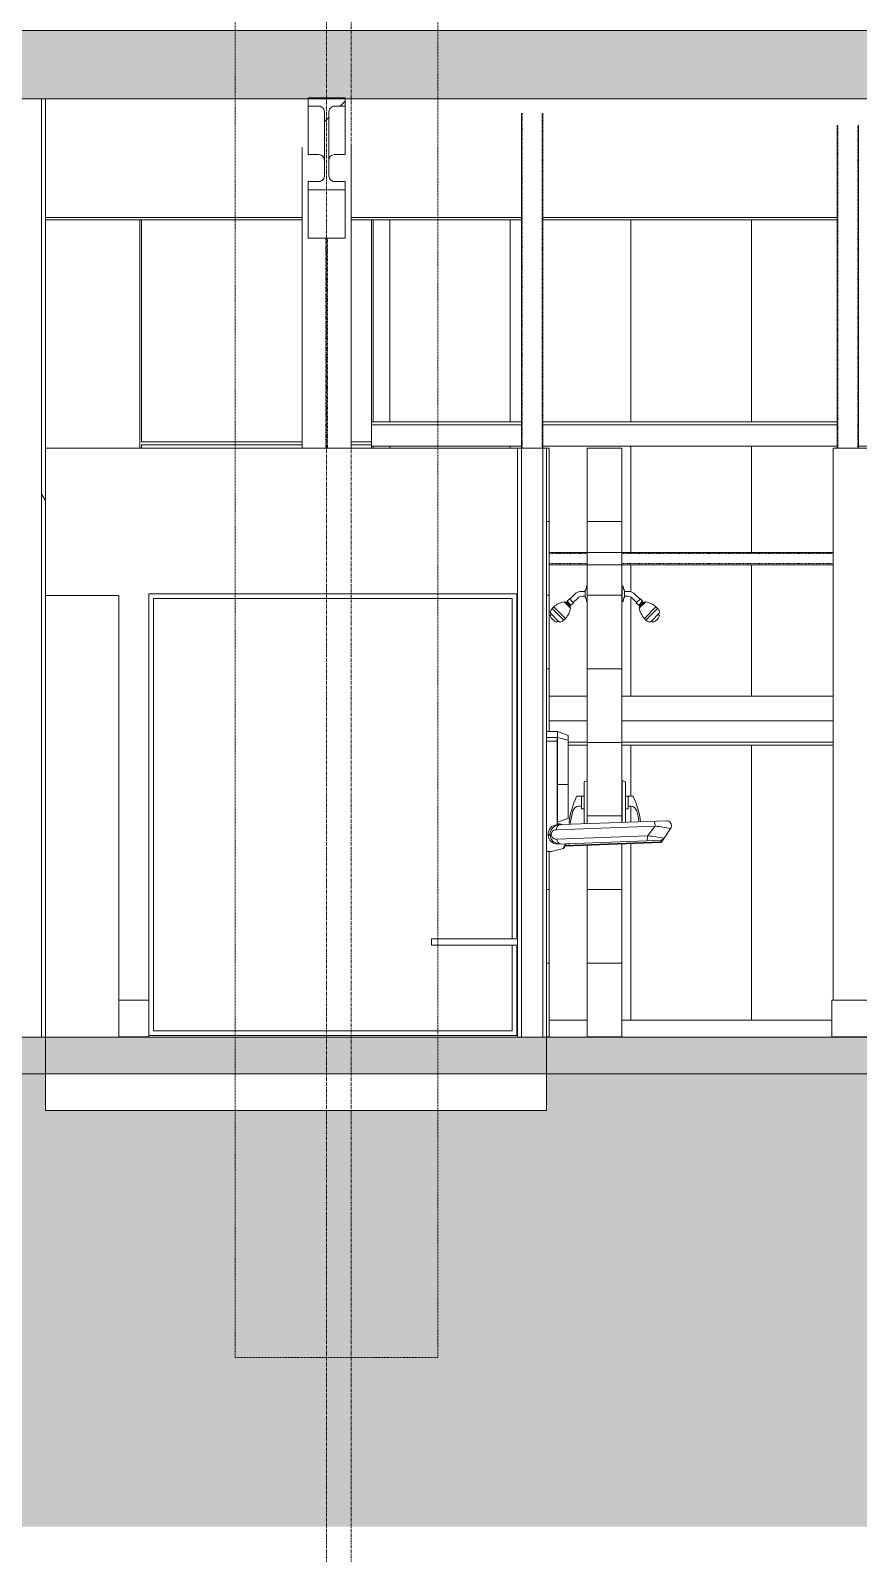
# Model space of a CAD drawing. Header units: inches. Extents: x -23565 to -21, y -324 to 853.
# Drawn here: x -18290.2 to -18155.2, y -84.2 to 164.1 of the extents above; entities that cross this region are included whole.
import ezdxf

# ---------------------------------------------------------------- set-up
doc = ezdxf.new("R2010")
doc.units = ezdxf.units.IN
doc.header["$MEASUREMENT"] = 0
for name, pattern in [('Dash Dot 3_16_', [0.3125, 0.1875, -0.0625, 0, -0.0625]), ('Grid Line 1_2_', [0.875, 0.5, -0.125, 0.125, -0.125]), ('Hidden 1_8_', [0.1875, 0.125, -0.0625]), ('Hidden 1_8__2_', [0.1875, 0.125, -0.0625])]:
    doc.linetypes.add(name, pattern=pattern)
for name, color, linetype, lineweight in [('A-ANNO-SYMB', 150, 'Continuous', 9), ('A-CLNG', 13, 'Continuous', 13), ('A-CLNG-PATT', 13, 'Continuous', 25), ('A-FLOR', 192, 'Continuous', 13), ('A-FLOR-LEVL', 51, 'Continuous', 9), ('A-FLOR-PATT', 8, 'Continuous', 25), ('A-GLAZ-CWMG', 51, 'Continuous', 13), ('A-WALL', 113, 'Continuous', 13), ('A-WALL-PATT', 111, 'Continuous', 25), ('C-TOPO', 7, 'Continuous', 13), ('I-FURN', 30, 'Continuous', 13), ('I-WALL', 2, 'Continuous', 13), ('P-SANR-FIXT', 6, 'Continuous', 13), ('Q-SPCQ', 91, 'Continuous', 13), ('S-BEAM', 12, 'Continuous', 13), ('S-COLS', 52, 'Continuous', 13), ('S-GRID', 1, 'Continuous', 9)]:
    doc.layers.add(name, color=color, linetype=linetype, lineweight=lineweight)
pattern_1 = [(0, (-33539.073, 67.247), (61.44, 15.36), [2.534, -43.546, 2.534, -43.546, -245.76]), (0, (-33539.073, 67.247), (61.44, 15.36), [-92.16, 2.534, -89.626, 2.534, -43.546, -107.52]), (0, (-33539.073, 67.247), (61.44, 15.36), [-230.4, 2.534, -28.186, 2.534, -74.266]), (120, (-33516.033, 74.927), (-44.02215, 45.528601), [2.534, -43.546, 2.534, -43.546, -245.76]), (120, (-33516.033, 74.927), (-44.02215, 45.528601), [-92.16, 2.534, -89.626, 2.534, -43.546, -107.52]), (120, (-33516.033, 74.927), (-44.02215, 45.528601), [-230.4, 2.534, -28.186, 2.534, -74.266]), (240, (-33508.353, 105.647), (-17.41785, -60.888601), [2.534, -43.546, 2.534, -43.546, -245.76]), (240, (-33508.353, 105.647), (-17.41785, -60.888601), [-92.16, 2.534, -89.626, 2.534, -43.546, -107.52]), (240, (-33508.353, 105.647), (-17.41785, -60.888601), [-230.4, 2.534, -28.186, 2.534, -74.266])]

# ---------------------------------------------------------------- blocks, each defined once
blk = doc.blocks.new('Locker-Double Stacked - 12_ x 12_-3246-Building Section - East_West looking South _ Fitness Center')
at = {"layer": 'I-FURN', "color": 8, "lineweight": 9}
for p, q in [((-25737.27, 72), (-25725.27, 72)), ((-25737.27, 0), (-25737.27, 72)), ((-25725.27, 0), (-25725.27, 72)), ((-25725.27, 0), (-25737.27, 0))]:
    blk.add_line(p, q, dxfattribs=at)
blk = doc.blocks.new('Furniture 5 - Furniture 1-2367-Building Section - East_West looking South _ Fitness Center')
at = {"layer": 'I-FURN', "color": 8, "lineweight": 9}
for p, q in [((-25674.27, 16), (-25660.27, 16)), ((-25674.27, 16), (-25674.27, 15)), ((-25660.27, 15), (-25674.27, 15)), ((-25660.27, 15), (-25660.27, 16))]:
    blk.add_line(p, q, dxfattribs=at)
blk = doc.blocks.new('Bradley-Washroom_Accessories-Mirrors-780_Custom - Bradley-Washroom_Accessories-Mirrors-780_Custom-V55-Building Section - East_West looking South _ Fitness Center')
at = {"layer": 'Q-SPCQ', "color": 8, "lineweight": 9}
for p, q in [((-25660.39, 72.25), (-25720.39, 72.25)), ((-25720.39, 72.25), (-25720.39, 0.25)), ((-25660.39, 16), (-25660.39, 72.25)), ((-25719.64, 71.5), (-25661.14, 71.5)), ((-25719.64, 1), (-25719.64, 71.5)), ((-25661.14, 71.5), (-25661.14, 16)), ((-25661.14, 15), (-25661.14, 1)), ((-25660.39, 0.25), (-25660.39, 15)), ((-25720.39, 0.25), (-25660.39, 0.25)), ((-25661.14, 1), (-25719.64, 1))]:
    blk.add_line(p, q, dxfattribs=at)
blk = doc.blocks.new('Plate - 1_2X6-187841-Building Section - East_West looking South _ Fitness Center')
at = {"layer": 'S-BEAM', "color": 8, "lineweight": 9}
for p, q in [((-25655.08, 55.55), (-25648.89, 55.55)), ((-25643.27, 55.55), (-25608.77, 55.55))]:
    blk.add_line(p, q, dxfattribs=at)
blk = doc.blocks.new('HSS-Hollow Structural Section - HSS2X2X3_16-322294-Building Section - East_West looking South _ Fitness Center')
at = {"layer": 'S-BEAM', "color": 8, "lineweight": 9}
for p, q in [((-25608.77, 79), (-25655.08, 79)), ((-25655.08, 77), (-25608.77, 77))]:
    blk.add_line(p, q, dxfattribs=at)
at = {"layer": 'S-BEAM', "color": 8, "linetype": 'Hidden 1_8__2_', "lineweight": 9}
for p, q in [((-25655.08, 78.83), (-25648.89, 78.83)), ((-25655.08, 77.17), (-25648.89, 77.17)), ((-25643.27, 78.83), (-25608.77, 78.83)), ((-25643.27, 77.17), (-25608.77, 77.17))]:
    blk.add_line(p, q, dxfattribs=at)
blk = doc.blocks.new('Shower-Unit-Zurn-Z7301-SS-MT-DV2P-HW - Z7301-SS-MT-DV2P-HW-253514-Building Section - East_West looking South _ Fitness Center')
at = {"layer": 'P-SANR-FIXT', "color": 8, "lineweight": 9}
for p, q in [((-25643.2, 73.49), (-25643.1, 73.49)), ((-25643.2, 72.65), (-25643.2, 73.49)), ((-25643.2, 72.65), (-25643.2, 71.85)), ((-25642.82, 72.8), (-25642.82, 72.65)), ((-25642.82, 72.65), (-25642.82, 71.85)), ((-25642.82, 72.65), (-25642.3, 72.65)), ((-25641, 72.11), (-25640.28, 71.39)), ((-25643.2, 71.01), (-25643.2, 71.85)), ((-25643.1, 71.01), (-25643.2, 71.01)), ((-25642.82, 71.85), (-25642.82, 71.7)), ((-25642.29, 71.85), (-25642.82, 71.85)), ((-25640.84, 70.82), (-25641.58, 71.56)), ((-25640.89, 70.77), (-25640.84, 70.82)), ((-25640.52, 70.4), (-25640.89, 70.77)), ((-25640.28, 71.39), (-25640.84, 70.82)), ((-25640.33, 70.59), (-25640.52, 70.4)), ((-25640.4, 70.09), (-25640.32, 70.16)), ((-25640.31, 70), (-25640.4, 70.09)), ((-25640.4, 69.91), (-25640.31, 70)), ((-25640.33, 70.59), (-25640.05, 70.87)), ((-25640.21, 70.48), (-25640.33, 70.59)), ((-25639.62, 70.86), (-25640.32, 70.16)), ((-25640.32, 70.37), (-25640.21, 70.48)), ((-25639.46, 70.86), (-25640.31, 70)), ((-25640.28, 71.39), (-25640.23, 71.43)), ((-25640.23, 71.43), (-25639.86, 71.06)), ((-25640.21, 70.48), (-25639.94, 70.75)), ((-25639.86, 71.06), (-25640.05, 70.87)), ((-25640.05, 70.87), (-25639.94, 70.75)), ((-25639.94, 70.75), (-25639.83, 70.86)), ((-25639.62, 70.86), (-25639.54, 70.94)), ((-25637.68, 70.12), (-25639.57, 68.23)), ((-25639.54, 70.94), (-25639.46, 70.86)), ((-25639.46, 70.86), (-25639.37, 70.95)), ((-25637.43, 69.87), (-25639.32, 67.98)), ((-25637.68, 70.12), (-25637.43, 69.87)), ((-25639.32, 67.98), (-25639.57, 68.23)), ((-25638.55, 67.68), (-25638.59, 67.72)), ((-25638.36, 67.87), (-25638.55, 67.68)), ((-25638.36, 67.87), (-25637.33, 68.91)), ((-25638.14, 67.65), (-25638.36, 67.87)), ((-25637.14, 69.1), (-25637.33, 68.91)), ((-25637.33, 68.91), (-25637.1, 68.68)), ((-25637.17, 69.13), (-25637.14, 69.1)), ((-25643.2, 41.81), (-25642.75, 41.68)), ((-25643.2, 39.19), (-25643.2, 41.81)), ((-25642.66, 41.56), (-25642.66, 39.28)), ((-25643.2, 39.19), (-25643.2, 37.3)), ((-25643.2, 34.98), (-25643.2, 37.3)), ((-25642.66, 39.28), (-25642.66, 37.22)), ((-25642.66, 39.28), (-25642.21, 39.28)), ((-25642.21, 39.28), (-25642.21, 39.25)), ((-25642.21, 39.25), (-25642.21, 37.61)), ((-25642.21, 39.25), (-25641.48, 39.25)), ((-25642.21, 37.61), (-25642.21, 37.22)), ((-25641.77, 37.61), (-25642.21, 37.61)), ((-25642.66, 37.22), (-25642.66, 35)), ((-25642.21, 37.22), (-25642.66, 37.22))]:
    blk.add_line(p, q, dxfattribs=at)
for centre, radius, start, end in [((-25643.1, 73.4), 0.0851, 359.892, 90), ((-25642, 73.39), 1.01, 179.1647, 215.7006), ((-25642.3, 70.81), 1.84, 45, 90), ((-25643.1, 71.1), 0.0851, 270, 0.108), ((-25642, 71.11), 1.01, 144.2994, 180.8353), ((-25642.29, 70.85), 1, 45, 90), ((-25637.19, 70.45), 3.26, 189.4492, 222.9867), ((-25640.22, 70.27), 0.147, 135, 225), ((-25639.72, 70.76), 0.147, 45, 135), ((-25639.9, 67.73), 3.26, 47.0133, 80.5508), ((-25638.41, 68.86), 1.4, 23.4945, 45.9141), ((-25638.31, 68.95), 1.4, 224.0859, 246.5055), ((-25638.77, 67.9), 0.259, 246.243, 314.5523), ((-25638.74, 69.28), 1.74, 290.1231, 339.8769), ((-25637.36, 69.31), 0.259, 315.4477, 23.757), ((-25642.79, 41.56), 0.125, 0, 73.7481), ((-25641.77, 36.61), 1, 15.1223, 90), ((-25641.48, 39.15), 0.1, 25.135, 90), ((-25653.86, 33.34), 13.78, 7.306, 25.135), ((-25653.86, 33.34), 13.53, 7.3978, 15.1223)]:
    blk.add_arc(centre, radius, start, end, dxfattribs=at)
blk = doc.blocks.new('Shower-Unit-Zurn-Z7301-SS-MT-DV2P-HW - Z7301-SS-MT-DV2P-HW-253545-Building Section - East_West looking South _ Fitness Center')
at = {"layer": 'P-SANR-FIXT', "color": 8, "lineweight": 9}
for p, q in [((-25651.03, 72.11), (-25651.75, 71.39)), ((-25649.21, 72.65), (-25649.73, 72.65)), ((-25649.21, 72.8), (-25649.21, 72.65)), ((-25649.21, 72.65), (-25649.21, 71.85)), ((-25654.35, 70.12), (-25654.6, 69.87)), ((-25654.6, 69.87), (-25652.71, 67.98)), ((-25654.35, 70.12), (-25652.46, 68.23)), ((-25652.57, 70.86), (-25652.66, 70.95)), ((-25652.49, 70.94), (-25652.57, 70.86)), ((-25652.57, 70.86), (-25651.72, 70)), ((-25652.41, 70.86), (-25652.49, 70.94)), ((-25652.41, 70.86), (-25651.71, 70.16)), ((-25652.09, 70.75), (-25652.2, 70.86)), ((-25651.8, 71.43), (-25652.17, 71.06)), ((-25652.17, 71.06), (-25651.98, 70.87)), ((-25651.98, 70.87), (-25652.09, 70.75)), ((-25651.82, 70.48), (-25652.09, 70.75)), ((-25651.71, 70.59), (-25651.98, 70.87)), ((-25651.82, 70.48), (-25651.71, 70.59)), ((-25651.71, 70.37), (-25651.82, 70.48)), ((-25651.75, 71.39), (-25651.8, 71.43)), ((-25651.75, 71.39), (-25651.19, 70.82)), ((-25651.72, 70), (-25651.63, 70.09)), ((-25651.63, 69.91), (-25651.72, 70)), ((-25651.71, 70.59), (-25651.51, 70.4)), ((-25651.63, 70.09), (-25651.71, 70.16)), ((-25651.51, 70.4), (-25651.14, 70.77)), ((-25651.19, 70.82), (-25650.45, 71.56)), ((-25651.14, 70.77), (-25651.19, 70.82)), ((-25649.74, 71.85), (-25649.21, 71.85)), ((-25649.21, 71.85), (-25649.21, 71.7)), ((-25654.7, 68.91), (-25654.93, 68.68)), ((-25654.86, 69.13), (-25654.89, 69.1)), ((-25654.89, 69.1), (-25654.7, 68.91)), ((-25653.67, 67.87), (-25654.7, 68.91)), ((-25653.89, 67.65), (-25653.67, 67.87)), ((-25653.67, 67.87), (-25653.48, 67.68)), ((-25653.48, 67.68), (-25653.44, 67.72)), ((-25652.71, 67.98), (-25652.46, 68.23)), ((-25649.37, 41.56), (-25649.37, 39.28)), ((-25648.89, 41.79), (-25649.28, 41.68)), ((-25649.82, 39.25), (-25650.55, 39.25)), ((-25650.26, 37.61), (-25649.82, 37.61)), ((-25649.37, 39.28), (-25649.82, 39.28)), ((-25649.82, 39.28), (-25649.82, 39.25)), ((-25649.82, 39.25), (-25649.82, 37.61)), ((-25649.82, 37.61), (-25649.82, 37.22)), ((-25649.37, 39.28), (-25649.37, 37.22)), ((-25649.82, 37.22), (-25649.37, 37.22)), ((-25649.37, 37.22), (-25649.37, 34.94)), ((-25649.28, 34.82), (-25649.08, 34.76))]:
    blk.add_line(p, q, dxfattribs=at)
for centre, radius, start, end in [((-25649.73, 70.81), 1.84, 90, 135), ((-25650.03, 73.39), 1.01, 324.2994, 0.8353), ((-25648.93, 73.4), 0.0851, 90, 180.108), ((-25653.62, 68.86), 1.4, 134.0859, 156.5055), ((-25652.13, 67.73), 3.26, 99.4492, 132.9867), ((-25654.84, 70.45), 3.26, 317.0133, 350.5508), ((-25652.31, 70.76), 0.147, 45, 135), ((-25651.81, 70.27), 0.147, 315, 45), ((-25649.74, 70.85), 1, 90, 135), ((-25650.03, 71.11), 1.01, 359.1647, 35.7006), ((-25648.93, 71.1), 0.0851, 179.892, 270), ((-25654.67, 69.31), 0.259, 156.243, 224.5523), ((-25653.29, 69.28), 1.74, 200.1231, 249.8769), ((-25653.26, 67.9), 0.259, 225.4477, 293.757), ((-25653.72, 68.95), 1.4, 293.4945, 315.9141), ((-25649.24, 41.56), 0.125, 106.2519, 180), ((-25638.17, 33.34), 13.78, 154.865, 173.3403), ((-25650.26, 36.61), 1, 90, 164.8777), ((-25650.55, 39.15), 0.1, 90, 154.865), ((-25651.73, 34.92), 0.125, 173.3403, 353.3403), ((-25638.17, 33.34), 13.53, 164.8777, 173.3403), ((-25649.24, 34.94), 0.125, 180, 254)]:
    blk.add_arc(centre, radius, start, end, dxfattribs=at)
blk = doc.blocks.new('HSS-Hollow Structural Section-Column - HSS3-1_2X3-1_2X1_8-350765-Building Section - East_West looking South _ Fitness Center')
at = {"layer": 'S-COLS', "color": 8, "lineweight": 9}
for p, q in [((-25446.39, 148.63), (-25446.39, 96)), ((-25442.89, 96), (-25442.89, 148.63))]:
    blk.add_line(p, q, dxfattribs=at)
at = {"layer": 'S-COLS', "color": 8, "linetype": 'Hidden 1_8__2_', "lineweight": 9}
for p, q in [((-25446.27, 148.62), (-25446.27, 96)), ((-25443.01, 96), (-25443.01, 148.62))]:
    blk.add_line(p, q, dxfattribs=at)
blk = doc.blocks.new('HSS-Hollow Structural Section-Column - HSS3-1_2X3-1_2X1_8-V57-Building Section - East_West looking South _ Fitness Center')
at = {"layer": 'S-COLS', "color": 8, "lineweight": 9}
for p, q in [((-25387.64, 150.63), (-25387.64, 96)), ((-25384.14, 96), (-25384.14, 150.63))]:
    blk.add_line(p, q, dxfattribs=at)
at = {"layer": 'S-COLS', "color": 8, "linetype": 'Hidden 1_8__2_', "lineweight": 9}
for p, q in [((-25387.52, 150.62), (-25387.52, 96)), ((-25384.26, 96), (-25384.26, 150.62))]:
    blk.add_line(p, q, dxfattribs=at)
blk = doc.blocks.new('Change_Table-Flip_Down-Frost_Products_LTD_-1125 - Polyethylene-White-V58-Building Section - East_West looking South _ Fitness Center')
at = {"layer": 'Q-SPCQ', "color": 8, "lineweight": 9}
for p, q in [((-25655.52, 49.8), (-25653.72, 49.8)), ((-25653.72, 35.01), (-25653.72, 49.8)), ((-25653.72, 49.8), (-25652.02, 49.18)), ((-25655.52, 48.84), (-25653.72, 48.84)), ((-25653.77, 48.24), (-25655.52, 48.24)), ((-25653.77, 48.84), (-25653.77, 34.67)), ((-25653.72, 48.84), (-25652.02, 48.38)), ((-25652.02, 49.18), (-25652.02, 35.63)), ((-25653.77, 41.18), (-25652.02, 41.18)), ((-25653.72, 35.01), (-25653.77, 35.01)), ((-25653.77, 35.01), (-25653.77, 34.77)), ((-25652.02, 35.63), (-25653.72, 35.01)), ((-25653.02, 34.62), (-25635.99, 35.25)), ((-25654.76, 33.05), (-25655.27, 33.03)), ((-25655.27, 33.03), (-25655.26, 32.91)), ((-25655.26, 32.91), (-25654.75, 32.93)), ((-25654.97, 33.04), (-25654.96, 32.92)), ((-25653.89, 33.78), (-25637.81, 34.38)), ((-25639.06, 32.81), (-25653.83, 32.26)), ((-25653.02, 34.62), (-25653.4, 34.6)), ((-25639.06, 32.81), (-25637.81, 34.38)), ((-25636.35, 32.44), (-25636.83, 31.71)), ((-25635.29, 34), (-25636.35, 32.44)), ((-25654.77, 30.26), (-25655.52, 30.26)), ((-25652.78, 30.73), (-25654.77, 30.26)), ((-25639.15, 32), (-25653.69, 31.46)), ((-25652.41, 31.51), (-25652.89, 30.7)), ((-25652.78, 30.73), (-25652.3, 31.51)), ((-25652.54, 31.13), (-25652.78, 30.73)), ((-25636.83, 31.71), (-25652.54, 31.13)), ((-25636.89, 31.81), (-25652.47, 31.23)), ((-25651.82, 31.53), (-25651.81, 31.16)), ((-25639.15, 32), (-25636.98, 32.08)), ((-25636.65, 32.17), (-25636.89, 31.81)), ((-25636.89, 31.81), (-25636.83, 31.71))]:
    blk.add_line(p, q, dxfattribs=at)
for centre, radius, start, end in [((-25653.77, 32.96), 1.81, 65.8288, 90), ((-25639.27, 34.45), 1.47, 357.3665, 29.6833), ((-25635.96, 34.45), 0.8, 78.1281, 92.1189), ((-25635.96, 34.45), 0.8, 326.0915, 78.1158), ((-25653.4, 33.04), 1.56, 89.6963, 275.177), ((-25653.99, 33.02), 0.773, 82.7114, 281.5263), ((-25653.21, 33.93), 0.697, 105.7593, 192.2907), ((-25653.77, 32.96), 1.71, 73.7265, 90), ((-25641.82, 32.71), 2.75, 345.1576, 2.0429), ((-25641.54, 4.46), 28.45, 79.4736, 84.9967), ((-25639.71, 13.19), 21.27, 78.0183, 84.8629), ((-25637.01, 32.88), 0.8, 272.1189, 326.0915), ((-25653.08, 32.2), 0.755, 175.8122, 254.1878)]:
    blk.add_arc(centre, radius, start, end, dxfattribs=at)
for centre, start_param, end_param in [((-25653.75, 33.09), 1.570796, 3.141593), ((-25653.74, 32.96), 3.141593, 4.712389)]:
    blk.add_ellipse(centre, major_axis=(1.52, 0.06), ratio=0.984808, start_param=start_param, end_param=end_param, dxfattribs=at)
blk = doc.blocks.new('Locker Rooms and Restrooms_rvt-2-Building Section - East_West looking South _ Fitness Center')
at = {"layer": 'A-WALL-PATT', "lineweight": 9}
h = blk.add_hatch(dxfattribs=at)
h.set_pattern_fill('FP_13', color=8, style=0, pattern_type=2)
h.set_pattern_definition(pattern_1)
h.paths.add_polyline_path([(-25655.52, 0), (-25655.52, 96), (-25656.14, 96), (-25656.14, 0)], flags=0)
h = blk.add_hatch(dxfattribs=at)
h.set_pattern_fill('FP_28', color=8, style=0, pattern_type=2)
h.set_pattern_definition([(0, (-33104.54, 12), (-48, 24), [48, 0, 0, 0]), (90, (-33080.54, 0), (-48, 3e-15), [12, -12]), (90, (-33092.54, 12), (-48, 3e-15), [12, -12]), (90, (-33068.54, 12), (-48, 3e-15), [12, -12]), (0, (-33104.54, 24), (-48, 24), [48, 0, 0, 0]), (90, (-33056.54, 0), (-48, 3e-15), [12, -12])])
h.paths.add_polyline_path([(-25655.08, 0), (-25655.08, 30.26), (-25655.52, 30.26), (-25655.52, 0)], flags=0)
h.paths.add_polyline_path([(-25655.08, 49.8), (-25655.08, 96), (-25655.52, 96), (-25655.52, 49.8)], flags=0)
h = blk.add_hatch(dxfattribs=at)
h.set_pattern_fill('FP_31', color=8, style=0, pattern_type=2)
h.set_pattern_definition([(0, (-33095.54, 12), (-48, 24), [48, 0, 0, 0]), (90, (-33071.54, 0), (-48, 3e-15), [12, -12]), (90, (-33083.54, 12), (-48, 3e-15), [12, -12]), (90, (-33059.54, 12), (-48, 3e-15), [12, -12]), (0, (-33095.54, 24), (-48, 24), [48, 0, 0, 0]), (90, (-33047.54, 0), (-48, 3e-15), [12, -12])])
h.paths.add_polyline_path([(-25644.57, 0), (-25643.27, 0), (-25643.27, 31.47), (-25648.89, 31.27), (-25648.89, 0)], flags=0)
h.paths.add_polyline_path([(-25648.89, 34.77), (-25643.27, 34.98), (-25643.27, 96), (-25648.89, 96), (-25648.89, 35.25)], flags=0)
h = blk.add_hatch(dxfattribs=at)
h.set_pattern_fill('FP_35', color=8, style=0, pattern_type=2)
h.set_pattern_definition([(0, (-33169.852, 12), (-48, 24), [48, 0, 0, 0]), (90, (-33145.85, 0), (-48, 3e-15), [12, -12]), (90, (-33157.85, 12), (-48, 3e-15), [12, -12]), (90, (-33133.85, 12), (-48, 3e-15), [12, -12]), (0, (-33169.852, 24), (-48, 24), [48, 0, 0, 0]), (90, (-33121.85, 0), (-48, 3e-15), [12, -12])])
h.paths.add_polyline_path([(-25720.64, 0), (-25720.39, 0), (-25720.39, 6), (-25725.27, 6), (-25725.27, 0)], flags=0)
h = blk.add_hatch(dxfattribs=at)
h.set_pattern_fill('FP_34', color=8, style=0, pattern_type=2)
h.set_pattern_definition([(0, (-32969.415, 12), (-48, 24), [48, 0, 0, 0]), (90, (-32945.415, 0), (-48, 3e-15), [12, -12]), (90, (-32957.415, 12), (-48, 3e-15), [12, -12]), (90, (-32933.415, 12), (-48, 3e-15), [12, -12]), (0, (-32969.415, 24), (-48, 24), [48, 0, 0, 0]), (90, (-32921.415, 0), (-48, 3e-15), [12, -12])])
h.paths.add_polyline_path([(-25609.02, 0), (-25583.33, 0), (-25583.33, 6), (-25609.02, 6)], flags=0)
h.paths.add_polyline_path([(-25581.95, 0), (-25547.75, 0), (-25547.06, 6), (-25582.02, 6), (-25581.95, 3)], flags=0)
h.paths.add_polyline_path([(-25522.27, 0), (-25522.27, 6), (-25526.4, 6), (-25525.73, 0)], flags=0)
at = {"layer": 'A-FLOR', "color": 7}
for p, q in [((-25737.27, 0), (-25737.27, -12)), ((-25655.52, 0), (-25725.27, 0)), ((-25655.52, -12), (-25655.52, 0)), ((-25737.27, -12), (-25655.52, -12))]:
    blk.add_line(p, q, dxfattribs=at)
at = {"layer": 'A-WALL', "color": 7}
for p, q in [((-25659.64, 0), (-25659.64, 96)), ((-25656.14, 0), (-25656.14, 96))]:
    blk.add_line(p, q, dxfattribs=at)
at = {"layer": 'I-WALL', "color": 8, "lineweight": 9}
for p, q in [((-25660.27, 96), (-25737.27, 96)), ((-25655.08, 96), (-25655.52, 96)), ((-25655.08, 96), (-25655.08, 49.8)), ((-25648.89, 34.77), (-25648.89, 96)), ((-25643.27, 96), (-25648.89, 96)), ((-25643.27, 96), (-25643.27, 34.98)), ((-25608.77, 6), (-25608.77, 96)), ((-25608.77, 96), (-25608.14, 96)), ((-25522.02, 96), (-25608.14, 96)), ((-25655.08, 30.26), (-25655.08, 0)), ((-25648.89, 0), (-25648.89, 31.27)), ((-25643.27, 31.47), (-25643.27, 0)), ((-25720.39, 6), (-25725.27, 6)), ((-25583.27, 6), (-25609.02, 6)), ((-25609.02, 6), (-25609.02, 0)), ((-25720.39, 0), (-25720.39, 0.25))]:
    blk.add_line(p, q, dxfattribs=at)
at = {"layer": 'I-WALL', "color": 7}
for p, q in [((-25660.27, 96), (-25660.27, 16)), ((-25655.52, 96), (-25660.27, 96)), ((-25655.52, 0), (-25655.52, 96)), ((-25660.27, 15), (-25660.27, 0)), ((-25660.27, 0), (-25655.52, 0))]:
    blk.add_line(p, q, dxfattribs=at)
at = {"color": 8, "lineweight": 9}
for name, p in [('HSS-Hollow Structural Section-Column - HSS3-1_2X3-1_2X1_8-V57-Building Section - East_West looking South _ Fitness Center', (-272, 0)), ('HSS-Hollow Structural Section-Column - HSS3-1_2X3-1_2X1_8-350765-Building Section - East_West looking South _ Fitness Center', (-161.75, 0)), ('HSS-Hollow Structural Section - HSS2X2X3_16-322294-Building Section - East_West looking South _ Fitness Center', (0, 0)), ('Bradley-Washroom_Accessories-Mirrors-780_Custom - Bradley-Washroom_Accessories-Mirrors-780_Custom-V55-Building Section - East_West looking South _ Fitness Center', (0, 0)), ('Shower-Unit-Zurn-Z7301-SS-MT-DV2P-HW - Z7301-SS-MT-DV2P-HW-253545-Building Section - East_West looking South _ Fitness Center', (0, 0)), ('Shower-Unit-Zurn-Z7301-SS-MT-DV2P-HW - Z7301-SS-MT-DV2P-HW-253514-Building Section - East_West looking South _ Fitness Center', (0, 0)), ('Locker-Double Stacked - 12_ x 12_-3246-Building Section - East_West looking South _ Fitness Center', (0, 0)), ('Plate - 1_2X6-187841-Building Section - East_West looking South _ Fitness Center', (0, 0)), ('Change_Table-Flip_Down-Frost_Products_LTD_-1125 - Polyethylene-White-V58-Building Section - East_West looking South _ Fitness Center', (0, 0)), ('Furniture 5 - Furniture 1-2367-Building Section - East_West looking South _ Fitness Center', (0, 0))]:
    blk.add_blockref(name, p, dxfattribs=at)
blk = doc.blocks.new('Struct_Xcel_Sports Complex_rvt-2-Building Section - East_West looking South _ Fitness Center')
at = {"layer": 'A-FLOR-PATT', "lineweight": 9}
h = blk.add_hatch(dxfattribs=at)
h.set_pattern_fill('FP_37', color=256, style=0, pattern_type=2)
h.set_pattern_definition([(50, (-33539.073, 67.247), (55.0854, -4.81984), [5.76, -63.36]), (355, (-33539.073, 67.247), (-10.6557, 57.76853), [4.608, -50.688]), (100.451, (-33534.483, 66.846), (44.42947, 52.94866), [4.895, -53.848]), (46.184, (-33539.07, 82.61), (81.96444, -12.71212), [8.64, -95.04]), (96.636, (-33532.24, 81.55), (71.7815, 74.8124), [7.343, -80.772]), (351.184, (-33539.07, 82.61), (71.78195, 74.81243), [6.912, -76.032]), (21, (-33531.393, 78.767), (45.84207, -30.92146), [5.76, -63.36]), (326, (-33531.393, 78.767), (18.68706, 55.69148), [4.608, -50.688]), (71.451, (-33527.573, 76.19), (64.5289, 24.7701), [4.895, -53.848]), (37.5, (-33539.073, 67.247), (0.933895, 25.566816), [2.534, -47.539, 2.534, -48.922, -50.88]), (37.5, (-33539.073, 67.247), (0.933895, 25.566816), [-101.53, 2.534, -48.346]), (7.5, (-33539.073, 67.247), (20.20404, 30.2913), [2.534, -26.803, 2.534, -46.387, -19.392]), (7.5, (-33539.073, 67.247), (20.20404, 30.2913), [-78.259, 2.534, -16.858]), (327.5, (-33556.2, 67.247), (40.997785, -1.732403), [2.534, -16.666, 2.534, -57.37, -79.488]), (327.5, (-33556.2, 67.247), (40.997785, -1.732403), [-79.104, 2.534, -76.954]), (317.5, (-33563.88, 67.247), (44.78888, 7.68784), [2.534, -22.426, 2.534, -37.248, -56.448]), (317.5, (-33563.88, 67.247), (44.78888, 7.68784), [-64.742, 2.534, -53.914])])
h.paths.add_polyline_path([(-25189.87, -6.32), (-25174.52, -6), (-22066.14, -6), (-22066.14, 0), (-25174.52, 0), (-25189.87, -0.32), (-25287.67, -0.32), (-25303.02, 0), (-26272.89, 0), (-26272.89, -6), (-25303.02, -6), (-25287.67, -6.32), (-25241, -6.32)], flags=0)
at = {"layer": 'A-FLOR', "color": 7}
for p, q in [((-25737.27, 0), (-26272.89, 0)), ((-25583.33, 0), (-25725.27, 0)), ((-26272.89, -6), (-25303.02, -6))]:
    blk.add_line(p, q, dxfattribs=at)
blk = doc.blocks.new('W-Wide Flange-Column - B2_F-1401326-Building Section - East_West looking South _ Fitness Center')
at = {"layer": 'S-COLS', "color": 8, "lineweight": 9}
for p, q in [((-25695.39, 145), (-25695.39, 96)), ((-25687.39, 145), (-25687.39, 96))]:
    blk.add_line(p, q, dxfattribs=at)
at = {"layer": 'S-COLS', "color": 8, "linetype": 'Hidden 1_8_', "lineweight": 9}
for p, q in [((-25691.55, 96), (-25691.55, 130.22)), ((-25691.23, 130.22), (-25691.23, 96))]:
    blk.add_line(p, q, dxfattribs=at)
blk = doc.blocks.new('W-Wide Flange - 1_-3_ deep-1401343-Building Section - East_West looking South _ Fitness Center')
at = {"layer": 'S-BEAM', "lineweight": 9}
h = blk.add_hatch(dxfattribs=at)
h.set_pattern_fill('FP_12', color=8, style=0, pattern_type=2)
h.set_pattern_definition([(45, (-33539.073, 67.247), (-19.00703, 19.00703), []), (45, (-33539.073, 96.047), (-19.00703, 19.00703), [])])
h.paths.add_polyline_path([(-25688.39, 138.1), (-25688.43, 139.46), (-25690.32, 139.48), (-25690.68, 139.65), (-25690.93, 139.96), (-25691.02, 140.35), (-25690.99, 151.06), (-25690.82, 151.41), (-25690.51, 151.66), (-25690.13, 151.75), (-25688.39, 151.75), (-25688.43, 153.11), (-25694.39, 153.11), (-25694.39, 151.75), (-25692.46, 151.73), (-25692.1, 151.55), (-25691.85, 151.24), (-25691.77, 150.86), (-25691.79, 140.15), (-25691.96, 139.79), (-25692.27, 139.55), (-25692.66, 139.46), (-25694.39, 139.46), (-25694.39, 138.1), (-25688.43, 138.1)], flags=0)
at = {"layer": 'S-BEAM', "color": 7}
for p, q in [((-25688.39, 153.11), (-25694.39, 153.11)), ((-25694.39, 153.11), (-25694.39, 151.75)), ((-25694.39, 151.75), (-25692.66, 151.75)), ((-25690.13, 151.75), (-25688.39, 151.75)), ((-25688.39, 151.75), (-25688.39, 153.11)), ((-25691.77, 150.86), (-25691.77, 140.35)), ((-25691.02, 140.35), (-25691.02, 150.86)), ((-25692.66, 139.46), (-25694.39, 139.46)), ((-25694.39, 139.46), (-25694.39, 138.1)), ((-25688.39, 139.46), (-25690.13, 139.46)), ((-25688.39, 138.1), (-25688.39, 139.46)), ((-25694.39, 138.1), (-25688.39, 138.1))]:
    blk.add_line(p, q, dxfattribs=at)
at = {"layer": 'S-BEAM', "color": 8, "lineweight": 9}
for p, q in [((-25694.39, 143.85), (-25694.39, 151.75)), ((-25688.39, 143.85), (-25688.39, 151.75)), ((-25692.66, 143.85), (-25694.39, 143.85)), ((-25688.39, 143.85), (-25690.13, 143.85)), ((-25694.39, 130.22), (-25694.39, 138.1)), ((-25688.39, 130.22), (-25688.39, 138.1)), ((-25688.39, 130.22), (-25694.39, 130.22))]:
    blk.add_line(p, q, dxfattribs=at)
at = {"layer": 'S-BEAM', "color": 7, "flags": 128}
for points in [[(-25692.66, 151.75), (-25692.46, 151.73), (-25692.27, 151.66), (-25692.1, 151.55), (-25691.96, 151.41), (-25691.85, 151.24), (-25691.79, 151.06), (-25691.77, 150.86)], [(-25691.02, 150.86), (-25690.99, 151.06), (-25690.93, 151.24), (-25690.82, 151.41), (-25690.68, 151.55), (-25690.51, 151.66), (-25690.32, 151.73), (-25690.13, 151.75)], [(-25691.77, 140.35), (-25691.79, 140.15), (-25691.85, 139.96), (-25691.96, 139.79), (-25692.1, 139.65), (-25692.27, 139.55), (-25692.46, 139.48), (-25692.66, 139.46)], [(-25690.13, 139.46), (-25690.32, 139.48), (-25690.51, 139.55), (-25690.68, 139.65), (-25690.82, 139.79), (-25690.93, 139.96), (-25690.99, 140.15), (-25691.02, 140.35)]]:
    blk.add_lwpolyline(points, dxfattribs=at)
at = {"layer": 'S-BEAM', "color": 8, "lineweight": 9}
for centre, major_axis, start_param, end_param in [((-25692.66, 142.96), (-0.89, 0), 3.141593, 4.712389), ((-25690.13, 142.96), (0.89, 0), 1.570796, 3.141593)]:
    blk.add_ellipse(centre, major_axis=major_axis, ratio=0.999133, start_param=start_param, end_param=end_param, dxfattribs=at)
blk = doc.blocks.new('Rectangular Mullion - Profile_Polycarbonate_Lower-1768513-Building Section - East_West looking South _ Fitness Center')
at = {"layer": 'A-GLAZ-CWMG', "color": 8, "lineweight": 9}
for p, q in [((-25648.89, 2.75), (-25655.08, 2.75)), ((-25609.02, 2.75), (-25643.27, 2.75))]:
    blk.add_line(p, q, dxfattribs=at)
blk = doc.blocks.new('Rectangular Mullion - Profile_Polycarbonate_right-V42-Building Section - East_West looking South _ Fitness Center')
at = {"layer": 'A-GLAZ-CWMG', "color": 8, "lineweight": 9}
for p, q in [((-25683.83, 133.23), (-25683.83, 100.3)), ((-25681.08, 100.3), (-25681.08, 133.23)), ((-25683.83, 96.32), (-25683.83, 96)), ((-25681.08, 96), (-25681.08, 96.32))]:
    blk.add_line(p, q, dxfattribs=at)
blk = doc.blocks.new('W-Wide Flange - W12X19-1732174-Building Section - East_West looking South _ Fitness Center')
at = {"layer": 'S-BEAM', "color": 8, "lineweight": 9}
for p, q in [((-25737.27, 133.58), (-25695.39, 133.58)), ((-25737.27, 133.23), (-25695.39, 133.23)), ((-25687.39, 133.58), (-25659.64, 133.58)), ((-25687.39, 133.23), (-25659.64, 133.23)), ((-25656.14, 133.58), (-25608.14, 133.58)), ((-25656.14, 133.23), (-25608.14, 133.23))]:
    blk.add_line(p, q, dxfattribs=at)
blk = doc.blocks.new('Girt_C - 8_D-1405500-Building Section - East_West looking South _ Fitness Center')
at = {"layer": 'S-BEAM', "color": 8, "lineweight": 9}
for p, q in [((-25648.89, 51.55), (-25655.08, 51.55)), ((-25608.77, 51.55), (-25643.27, 51.55)), ((-25652.02, 48.05), (-25648.89, 48.05)), ((-25648.89, 47.57), (-25652.02, 47.57)), ((-25643.27, 48.05), (-25608.77, 48.05)), ((-25608.77, 47.57), (-25643.27, 47.57))]:
    blk.add_line(p, q, dxfattribs=at)
blk = doc.blocks.new('Girt_C - 8_D-1758064-Building Section - East_West looking South _ Fitness Center')
at = {"layer": 'S-BEAM', "color": 8, "lineweight": 9}
for p, q in [((-25659.63, 100.3), (-25684.08, 100.3)), ((-25659.63, 99.82), (-25684.08, 99.82)), ((-25608.13, 100.3), (-25656.14, 100.3)), ((-25608.13, 99.82), (-25656.14, 99.82)), ((-25684.08, 96.32), (-25659.63, 96.32)), ((-25656.14, 96.32), (-25608.13, 96.32)), ((-25604.64, 96.32), (-25522.02, 96.32))]:
    blk.add_line(p, q, dxfattribs=at)

msp = doc.modelspace()

# ---------------------------------------------------------------- hatches: boundary and pattern name
at = {"layer": 'A-CLNG-PATT', "lineweight": 9}
h = msp.add_hatch(dxfattribs=at)
h.set_pattern_fill('FP_20', color=8, style=0, pattern_type=2)
h.set_pattern_definition([(161.57, (-33538.113, 68.207), (-7.6802237, -0.0009796), [0, -54.643, 6.067, 0]), (18.43, (-33540.033, 68.207), (-7.6802237, 0.0009796), [0, -54.643, 6.067, 0]), (108.43, (-33538.113, 68.207), (3.8382953, -19.20136532), [18.211, -42.499]), (71.57, (-33540.033, 68.207), (3.8382953, 19.20136532), [18.211, -42.499])])
h.paths.add_polyline_path([(-18822.42795, 152.92201), (-15349.42795, 152.92201), (-15349.42795, 164.05666), (-18822.42795, 164.05666), (-18822.42795, 154.604)], flags=0)
at = {"layer": 'A-WALL-PATT', "lineweight": 9}
h = msp.add_hatch(dxfattribs=at)
h.set_pattern_fill('FP_13', color=8, style=0, pattern_type=2)
h.set_pattern_definition(pattern_1)
h.paths.add_polyline_path([(-18288.42795, 0), (-18287.80295, 0), (-18287.80295, 152.92201), (-18288.42795, 152.92201), (-18288.42795, 72)], flags=0)
h = msp.add_hatch(dxfattribs=at)
h.set_pattern_fill('FP_21', color=8, style=0, pattern_type=2)
h.set_pattern_definition([(0, (-33133.29, 0.38), (-193, 193), [48, -145]), (90, (-33133.29, 0.38), (-193, 1e-14), [96, -97]), (180, (-33085.29, 96.38), (-193, 193), [48, -145]), (90, (-33085.29, 0.38), (-193, 1e-14), [96, -97]), (180, (-33085.29, 96.88), (-193, 193), [48, -145]), (90, (-33085.29, 96.88), (-193, 1e-14), [96, -97]), (0, (-33133.29, 192.88), (-193, 193), [48, -145]), (90, (-33133.29, 96.88), (-193, 1e-14), [96, -97]), (0, (-33085.04, 48.12), (-193, 193), [48, -145]), (90, (-33085.04, 0), (-193, 1e-14), [48.125, -144.875]), (90, (-33037.04, 0), (-193, 1e-14), [48.125, -144.875]), (0, (-33085.04, 144.62), (-193, 193), [48, -145]), (90, (-33085.04, 48.62), (-193, 1e-14), [96, -97]), (180, (-33037.04, 48.62), (-193, 193), [48, -145]), (90, (-33037.04, 48.62), (-193, 1e-14), [96, -97]), (90, (-33085.04, 145.12), (-193, 1e-14), [48, -145]), (180, (-33037.04, 145.12), (-193, 193), [48, -145]), (90, (-33037.04, 145.12), (-193, 1e-14), [48, -145]), (0, (-33036.79, 0.38), (-193, 193), [48, -145]), (90, (-33036.79, 0.38), (-193, 1e-14), [96, -97]), (180, (-32988.79, 96.38), (-193, 193), [48, -145]), (90, (-32988.79, 0.38), (-193, 1e-14), [96, -97]), (180, (-32988.79, 96.88), (-193, 193), [48, -145]), (90, (-32988.79, 96.88), (-193, 1e-14), [96, -97]), (0, (-33036.79, 192.88), (-193, 193), [48, -145]), (90, (-33036.79, 96.88), (-193, 1e-14), [96, -97]), (0, (-32988.54, 48.12), (-193, 193), [48, -145]), (90, (-32988.54, 0), (-193, 1e-14), [48.125, -144.875]), (90, (-32940.54, 0), (-193, 1e-14), [48.125, -144.875]), (0, (-32988.54, 144.62), (-193, 193), [48, -145]), (90, (-32988.54, 48.62), (-193, 1e-14), [96, -97]), (180, (-32940.54, 48.62), (-193, 193), [48, -145]), (90, (-32940.54, 48.62), (-193, 1e-14), [96, -97]), (90, (-32988.54, 145.12), (-193, 1e-14), [48, -145]), (180, (-32940.54, 145.12), (-193, 193), [48, -145]), (90, (-32940.54, 145.12), (-193, 1e-14), [48, -145])])
h.paths.add_polyline_path([(-18282.83645, 96), (-18245.92795, 96), (-18245.92795, 133.22708), (-18287.80295, 133.22708), (-18287.80295, 96)], flags=0)
h.paths.add_polyline_path([(-18237.92795, 96), (-18234.61545, 96), (-18234.61545, 133.22708), (-18237.92795, 133.22708), (-18237.92795, 105.764)], flags=0)
h = msp.add_hatch(dxfattribs=at)
h.set_pattern_fill('FP_26', color=8, style=0, pattern_type=2)
h.set_pattern_definition([(90, (-33133.227, 0), (-19.685, 1e-15), [])])
h.paths.add_polyline_path([(-18205.61545, 2.75), (-18199.42795, 2.75), (-18199.42795, 31.26598), (-18203.07291, 31.13113), (-18203.31486, 30.72807), (-18205.61545, 30.14321), (-18205.61545, 8.084)], flags=0)
h.paths.add_polyline_path([(-17940.68214, 2.75), (-17938.80295, 2.75), (-17938.80295, 30.29847), (-17939.5459, 30.29847), (-17941.54105, 30.76465), (-17941.78299, 31.16771), (-17946.42795, 31.33956), (-17946.42795, 2.75)], flags=0)
h.paths.add_polyline_path([(-18193.80295, 2.75), (-18159.55295, 2.75), (-18159.55295, 6), (-18159.30295, 6), (-18159.30295, 47.57168), (-18193.80295, 47.57168), (-18193.74045, 41.8125), (-18193.29047, 41.68133), (-18193.20045, 41.56132), (-18193.20045, 39.28202), (-18191.9243, 39.19248), (-18191.11317, 36.9468), (-18190.71245, 35.09088), (-18186.33122, 35.22919), (-18185.9829, 35.06016), (-18185.75475, 34.74736), (-18185.70394, 34.55906), (-18185.84962, 33.97383), (-18187.36992, 31.71211), (-18193.80295, 31.4741), (-18193.80295, 17.852)], flags=0)
h.paths.add_polyline_path([(-17961.16733, 32.25), (-17961.12184, 32.00494), (-17961.25255, 32.05589)], flags=0)
h.paths.add_polyline_path([(-17961.05894, 32.25), (-17961.26944, 32.26678), (-17961.19882, 32.42342), (-17961.12184, 32.32797)], flags=0)
h.paths.add_polyline_path([(-17958.42795, 2.75), (-17958.42795, 30.6875), (-17958.7092, 30.79217), (-17958.42795, 30.89684), (-17958.7092, 30.89684), (-17958.7092, 31.52556), (-17959.63371, 31.61219), (-17960.56679, 31.74832), (-17960.5696, 31.85012), (-17961.007, 31.875), (-17960.84217, 31.99058), (-17960.72482, 32.05589), (-17960.91493, 32.25), (-17961.04805, 32.26321), (-17960.9327, 32.44411), (-17961.17489, 32.6376), (-17960.98215, 32.77013), (-17960.75772, 32.78033), (-17960.66647, 32.84546), (-17960.45824, 32.78033), (-17960.04839, 32.89952), (-17958.70923, 33.03122), (-17958.73254, 33.60316), (-17959.0239, 34.03661), (-17959.15197, 34.59564), (-17959.00629, 34.95435), (-17958.70923, 35.20264), (-17958.42795, 35.28237), (-17958.42795, 47.57168), (-17992.36545, 47.57168), (-17992.36545, 2.75), (-17967.0017, 2.75)], flags=0)
h.paths.add_polyline_path([(-18068.42795, 2.75), (-18063.42795, 2.75), (-18063.42795, 47.57168), (-18068.42795, 47.57168), (-18068.42795, 6)], flags=0)
h.paths.add_polyline_path([(-17960.41886, 32.37403), (-17960.25115, 32.44411), (-17960.39549, 32.44411), (-17960.41778, 32.37725)], flags=0)
h.paths.add_polyline_path([(-17960.07812, 32.56865), (-17960.07812, 32.73655), (-17960.20857, 32.70116), (-17960.1956, 32.62163)], flags=0)
h.paths.add_polyline_path([(-18203.56078, 34.61552), (-18199.81491, 34.81638), (-18199.90545, 34.93654), (-18199.90545, 37.221), (-18200.35545, 37.221), (-18200.35545, 37.60823), (-18201.18161, 37.52438), (-18201.50874, 37.31624), (-18201.76791, 36.86911), (-18202.14514, 34.90851), (-18202.39345, 34.9375), (-18201.77444, 37.60823), (-18201.09107, 39.25), (-18199.90545, 39.28202), (-18199.90545, 41.56132), (-18199.81544, 41.68133), (-18199.42795, 41.8125), (-18199.42795, 47.57168), (-18202.55291, 47.57168), (-18202.55291, 35.6283), (-18204.30293, 35.00954), (-18204.30293, 34.77443), (-18203.87776, 34.68339)], flags=0)
h.paths.add_polyline_path([(-17941.29513, 34.6521), (-17940.55298, 34.81101), (-17940.55298, 35.04612), (-17942.303, 35.66488), (-17942.303, 47.57168), (-17946.42795, 47.57168), (-17946.42795, 34.842), (-17941.78299, 34.67015)], flags=0)
h.paths.add_polyline_path([(-18193.80295, 34.97654), (-18193.74045, 34.97885), (-18193.80295, 35.24579)], flags=0)
h.paths.add_polyline_path([(-18193.20045, 34.99883), (-18190.98735, 35.08071), (-18191.338, 36.86911), (-18191.59717, 37.31624), (-18192.04497, 37.57427), (-18192.75045, 37.60823), (-18192.75045, 37.221), (-18193.20045, 37.221), (-18193.20045, 35.24579)], flags=0)
h.paths.add_polyline_path([(-17984.54807, 51.55469), (-17958.42795, 51.55469), (-17958.42795, 77), (-17992.36545, 77), (-17992.36545, 51.55469)], flags=0)
h.paths.add_polyline_path([(-18063.42795, 51.55469), (-18063.42795, 96.32031), (-18068.42795, 96.32031), (-18068.42795, 51.55469)], flags=0)
h.paths.add_polyline_path([(-17938.80295, 51.55469), (-17938.80295, 77), (-17946.42795, 77), (-17946.42795, 51.55469), (-17940.68214, 51.55469)], flags=0)
h.paths.add_polyline_path([(-18203.87776, 55.55469), (-18199.42795, 55.55469), (-18199.50036, 71.0705), (-18199.55556, 71.09526), (-18199.67498, 71.576), (-18199.83071, 71.85), (-18200.54052, 71.81593), (-18200.98881, 71.55711), (-18202.12785, 70.47958), (-18202.29084, 70.5464), (-18202.35766, 70.47958), (-18202.20573, 69.76333), (-18202.33064, 69.29842), (-18202.6109, 68.7293), (-18203.36902, 67.87107), (-18203.69533, 67.66418), (-18204.12253, 67.81501), (-18204.25926, 67.81501), (-18204.4269, 67.64738), (-18205.05996, 68.05164), (-18205.46423, 68.6847), (-18205.24054, 68.90839), (-18205.39504, 69.13078), (-18205.39504, 69.5104), (-18205.13659, 69.86511), (-18204.3823, 70.5007), (-18203.53609, 70.85541), (-18203.20053, 70.94557), (-18202.99618, 70.83119), (-18202.605, 70.78096), (-18202.51711, 70.86885), (-18202.70945, 71.06118), (-18201.56535, 72.11194), (-18200.98881, 72.4851), (-18200.54052, 72.6139), (-18199.74545, 72.8), (-18199.5752, 73.19114), (-18199.55556, 73.40474), (-18199.42795, 73.49), (-18199.42795, 77), (-18205.61545, 77), (-18205.61545, 55.55469)], flags=0)
h.paths.add_polyline_path([(-18159.30295, 55.55469), (-18159.30295, 77), (-18193.80295, 77), (-18193.74045, 73.49), (-18193.55035, 73.40474), (-18193.46644, 72.98649), (-18193.36045, 72.65), (-18192.36409, 72.5874), (-18191.92103, 72.40388), (-18191.27862, 71.85), (-18190.49501, 70.96263), (-18190.57536, 70.85541), (-18190.47389, 70.75394), (-18189.90537, 70.94557), (-18189.29272, 70.78096), (-18188.72361, 70.5007), (-18187.86537, 69.74258), (-18187.65848, 69.41628), (-18187.80932, 68.98907), (-18187.80932, 68.85234), (-18187.64168, 68.6847), (-18188.04594, 68.05164), (-18188.67901, 67.64738), (-18188.9027, 67.87107), (-18189.12508, 67.71656), (-18189.50471, 67.71656), (-18189.85941, 67.97501), (-18190.49501, 68.7293), (-18190.84972, 69.57551), (-18190.93987, 69.91107), (-18190.82549, 70.11542), (-18190.81507, 70.5464), (-18190.86315, 70.59449), (-18191.05548, 70.40215), (-18192.56539, 71.81593), (-18193.36045, 71.85), (-18193.44167, 71.55711), (-18193.5307, 71.30886), (-18193.60555, 71.0705), (-18193.74045, 71.01), (-18193.80295, 55.55469), (-18177.5582, 55.55469)], flags=0)
h.paths.add_polyline_path([(-18159.30295, 79), (-18159.30295, 96), (-18158.67795, 96), (-18158.67795, 96.32031), (-18206.67795, 96.32031), (-18206.67795, 96), (-18205.61545, 95.996), (-18205.61545, 79), (-18199.42795, 79), (-18199.42795, 96), (-18193.80295, 95.996), (-18193.80295, 79), (-18160.01182, 79)], flags=0)
h.paths.add_polyline_path([(-17938.80295, 79), (-17938.80295, 96), (-17938.17795, 96), (-17938.17795, 96.32031), (-17948.42795, 96.32031), (-17948.42795, 96), (-17946.42795, 95.996), (-17946.42795, 79), (-17940.68214, 79)], flags=0)
h.paths.add_polyline_path([(-17967.0017, 79), (-17958.42795, 79), (-17958.42795, 96), (-17956.42795, 96), (-17956.42795, 96.32031), (-17993.42795, 96.32031), (-17993.42795, 96), (-17992.36545, 95.996), (-17992.36545, 79), (-17975.77489, 79)], flags=0)
h.paths.add_polyline_path([(-17934.67795, 96), (-17902.05295, 96), (-17902.05295, 96.32031), (-17934.67795, 96.32031)], flags=0)
h.paths.add_polyline_path([(-18155.17795, 96), (-18072.55295, 96), (-18072.55295, 96.32031), (-18155.17795, 96.32031)], flags=0)
h.paths.add_polyline_path([(-18231.61545, 96), (-18210.17795, 96), (-18210.17795, 96.32031), (-18231.61545, 96.32031)], flags=0)
h.paths.add_polyline_path([(-17996.92795, 96), (-17996.92795, 96.32031), (-18059.30295, 96.32031), (-18059.30295, 96), (-18002.09445, 96)], flags=0)
h.paths.add_polyline_path([(-18002.09445, 100.30332), (-17996.92795, 100.30332), (-17996.92795, 133.22708), (-18059.30295, 133.22708), (-18059.30295, 100.30332), (-18037.1872, 100.30332)], flags=0)
h.paths.add_polyline_path([(-18142.46545, 100.30332), (-18072.55295, 100.30332), (-18072.55295, 133.22708), (-18155.17795, 133.22708), (-18155.17795, 100.30332)], flags=0)
h.paths.add_polyline_path([(-17984.54807, 100.30332), (-17956.42795, 100.30332), (-17956.42795, 133.22708), (-17993.42795, 133.22708), (-17993.42795, 100.30332)], flags=0)
h.paths.add_polyline_path([(-17934.67795, 100.30332), (-17902.05295, 100.30332), (-17902.05295, 133.22708), (-17934.67795, 133.22708), (-17934.67795, 100.88)], flags=0)
h.paths.add_polyline_path([(-18206.67795, 100.30332), (-18158.67795, 100.30332), (-18158.67795, 133.22708), (-18206.67795, 133.22708), (-18206.67795, 105.764)], flags=0)
h.paths.add_polyline_path([(-18068.42795, 100.30332), (-18063.42795, 100.30332), (-18063.42795, 133.22708), (-18068.42795, 133.22708), (-18068.42795, 115.532)], flags=0)
h.paths.add_polyline_path([(-18212.65095, 100.30332), (-18210.17795, 100.30332), (-18210.17795, 133.22708), (-18231.61545, 133.22708), (-18231.61545, 100.30332), (-18230.19732, 100.30332)], flags=0)
h.paths.add_polyline_path([(-17940.68214, 100.30332), (-17938.17795, 100.30332), (-17938.17795, 133.22708), (-17948.42795, 133.22708), (-17948.42795, 100.30332)], flags=0)
at = {"layer": 'C-TOPO', "lineweight": 9}
h = msp.add_hatch(dxfattribs=at)
h.set_pattern_fill('FP_14', color=8, style=0, pattern_type=2)
h.set_pattern_definition([(0, (-33539.073, 67.247), (48, 48), [48, -48]), (0, (-33539.073, 85.247), (48, 48), [48, -48]), (0, (-33539.073, 103.247), (48, 48), [48, -48]), (90, (-33533.073, 109.247), (-48, 48), [48, -48]), (90, (-33515.073, 109.247), (-48, 48), [48, -48]), (90, (-33497.073, 109.247), (-48, 48), [48, -48])])
h.paths.add_polyline_path([(-18914.50595, -79.828), (-14608.67795, -79.828), (-14608.67795, -48), (-14621.67795, -48), (-14621.67795, -36), (-14616.67795, -36), (-14616.67795, -6), (-17725.05295, -6), (-17740.90988, -6.33035), (-17838.20273, -6.3198), (-17857.67795, -6), (-17857.67795, -12), (-17938.80295, -12), (-17938.80295, -6), (-18206.05295, -6), (-18206.05295, -12), (-18287.80295, -12), (-18287.80295, -6), (-18823.42795, -6), (-18823.42795, -36), (-18820.42795, -36), (-18820.42795, -48), (-18838.42795, -48), (-18838.42795, -36), (-18837.42795, -35.97606), (-18837.42795, 0), (-18914.50595, 0), (-18914.50595, -6.95548)], flags=0)
h.paths.add_polyline_path([(-17838.20273, -0.3198), (-17740.40317, -0.3198), (-17725.36545, 0), (-17853.49045, -0.0013)], flags=0)

# ---------------------------------------------------------------- linework, layer by layer
at = {"layer": 'A-ANNO-SYMB', "linetype": 'Dash Dot 3_16_'}
for p, q in [((-18256.84921, 261.31468), (-18256.84921, -52.26383)), ((-18223.81888, -52.26383), (-18223.81888, 261.31468)), ((-18256.84921, -52.26383), (-18223.81888, -52.26383))]:
    msp.add_line(p, q, dxfattribs=at)
at = {"layer": 'A-CLNG', "color": 7}
for p, q in [((-15357.92795, 164.05666), (-18822.42795, 164.05666)), ((-18287.80295, 152.92201), (-17858.36545, 152.92201))]:
    msp.add_line(p, q, dxfattribs=at)
at = {"layer": 'A-FLOR-LEVL', "linetype": 'Grid Line 1_2_'}
msp.add_line((-19107.86138, 0), (-13619.10115, 0), dxfattribs=at)
at = {"layer": 'A-WALL', "color": 7}
for p, q in [((-18287.80295, 152.92201), (-18292.67795, 152.92201)), ((-18288.42795, 152.92201), (-18288.42795, 0))]:
    msp.add_line(p, q, dxfattribs=at)
at = {"layer": 'A-WALL', "color": 8, "lineweight": 9}
msp.add_line((-18234.61545, 96), (-18234.61545, 133.22708), dxfattribs=at)
at = {"layer": 'I-WALL', "color": 7}
for p, q in [((-18287.80295, 72), (-18287.80295, 152.92201)), ((-18292.67795, 0), (-18287.80295, 0))]:
    msp.add_line(p, q, dxfattribs=at)
at = {"layer": 'S-GRID', "linetype": 'Grid Line 1_2_'}
for p, q in [((-18241.92795, -273.16081), (-18241.92795, 671.89181)), ((-18241.92795, -273.16081), (-18241.92795, 671.89181)), ((-18237.92795, -273.16081), (-18237.92795, 671.89181))]:
    msp.add_line(p, q, dxfattribs=at)

# ---------------------------------------------------------------- block references
at = {"color": 250, "lineweight": 5}
for name in ['Locker Rooms and Restrooms_rvt-2-Building Section - East_West looking South _ Fitness Center', 'Struct_Xcel_Sports Complex_rvt-2-Building Section - East_West looking South _ Fitness Center']:
    msp.add_blockref(name, (7449.46227, 0), dxfattribs=at)
at = {"layer": 'A-GLAZ-CWMG', "color": 8, "lineweight": 9}
for name in ['Rectangular Mullion - Profile_Polycarbonate_right-V42-Building Section - East_West looking South _ Fitness Center', 'Rectangular Mullion - Profile_Polycarbonate_Lower-1768513-Building Section - East_West looking South _ Fitness Center']:
    msp.add_blockref(name, (7449.46227, 0), dxfattribs=at)
at = {"layer": 'S-BEAM', "color": 8, "lineweight": 9}
for name in ['W-Wide Flange - 1_-3_ deep-1401343-Building Section - East_West looking South _ Fitness Center', 'W-Wide Flange - W12X19-1732174-Building Section - East_West looking South _ Fitness Center', 'Girt_C - 8_D-1758064-Building Section - East_West looking South _ Fitness Center', 'Girt_C - 8_D-1405500-Building Section - East_West looking South _ Fitness Center']:
    msp.add_blockref(name, (7449.46227, 0), dxfattribs=at)
at = {"layer": 'S-COLS', "color": 8, "lineweight": 9}
msp.add_blockref('W-Wide Flange-Column - B2_F-1401326-Building Section - East_West looking South _ Fitness Center', (7449.46227, 0), dxfattribs=at)

doc.saveas('drawing.dxf')
